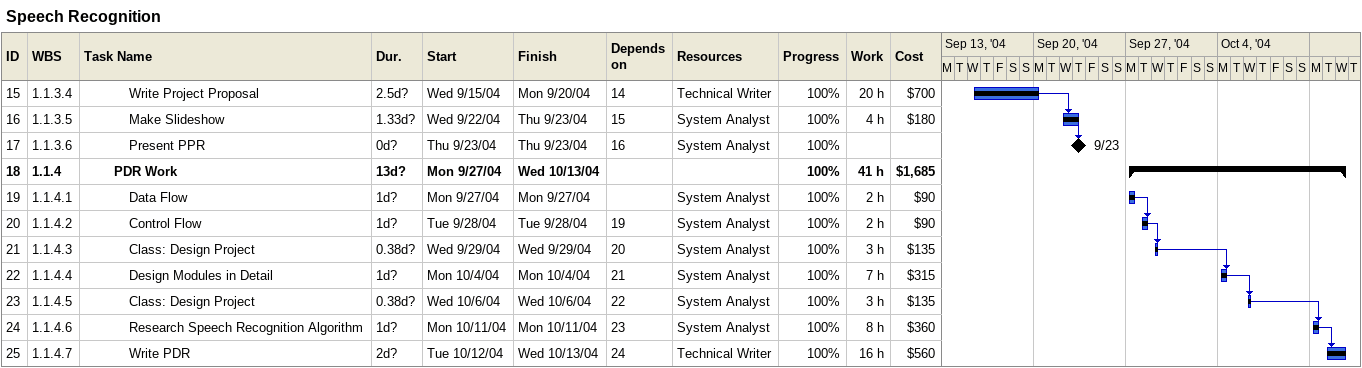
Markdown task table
Speech Recognition

| ID | WBS | Task | Duration | Start | Finish | Predecessors | Resources | % complete | Work (h) | Cost ($) |
|---|---|---|---|---|---|---|---|---|---|---|
| 15 | 1.1.3.4 | Write Project Proposal | 2.5d? | 2004-09-15 | 2004-09-20 | 14 | Technical Writer | 100 | 20 | 700 |
| 16 | 1.1.3.5 | Make Slideshow | 1.33d? | 2004-09-22 | 2004-09-23 | 15 | System Analyst | 100 | 4 | 180 |
| 17 | 1.1.3.6 | Present PPR | 0d? | 2004-09-23 | 2004-09-23 | 16 | System Analyst | 100 |  |  |
| 18 | 1.1.4 | **PDR Work** | 13d? | 2004-09-27 | 2004-10-13 |  |  | 100 | 41 | 1685 |
| 19 | 1.1.4.1 | Data Flow | 1d? | 2004-09-27 | 2004-09-27 |  | System Analyst | 100 | 2 | 90 |
| 20 | 1.1.4.2 | Control Flow | 1d? | 2004-09-28 | 2004-09-28 | 19 | System Analyst | 100 | 2 | 90 |
| 21 | 1.1.4.3 | Class: Design Project | 0.38d? | 2004-09-29 | 2004-09-29 | 20 | System Analyst | 100 | 3 | 135 |
| 22 | 1.1.4.4 | Design Modules in Detail | 1d? | 2004-10-04 | 2004-10-04 | 21 | System Analyst | 100 | 7 | 315 |
| 23 | 1.1.4.5 | Class: Design Project | 0.38d? | 2004-10-06 | 2004-10-06 | 22 | System Analyst | 100 | 3 | 135 |
| 24 | 1.1.4.6 | Research Speech Recognition Algorithm | 1d? | 2004-10-11 | 2004-10-11 | 23 | System Analyst | 100 | 8 | 360 |
| 25 | 1.1.4.7 | Write PDR | 2d? | 2004-10-12 | 2004-10-13 | 24 | Technical Writer | 100 | 16 | 560 |
